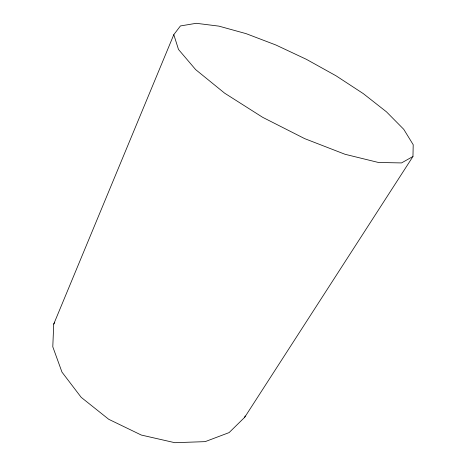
<?xml version="1.0" encoding="UTF-8"?>
<svg xmlns="http://www.w3.org/2000/svg" width="466" height="466" viewBox="0 0 466 466"><rect width="100%" height="100%" fill="white"/><g stroke="black" fill="none" stroke-linecap="round" stroke-linejoin="round"><path stroke-width="0.7" d="M412.958 156.5L413.208 144.722L403.742 129.303L386.46 111.828L363.299 93.625L336.056 75.812L306.389 59.328L275.878 44.998L246.135 33.657L218.921 26.137L196.262 23.3L180.429 25.945L173.806 34.647L53.73 324.097L52.792 346.797L61.978 372.118L81.183 397.329L108.706 419.278L141.309 435.052L174.843 442.7L205.186 441.634L229.103 432.599L244.691 417.303L412.958 156.5L401.517 162.925L378.45 162.477L345.05 154.287L304.717 138.647L262.643 117.31L224.653 93.183L195.644 69.603L178.495 49.466L173.806 34.647M244.691 417.303L245.151 415.963M53.73 324.097L54.761 322.222"/></g></svg>
